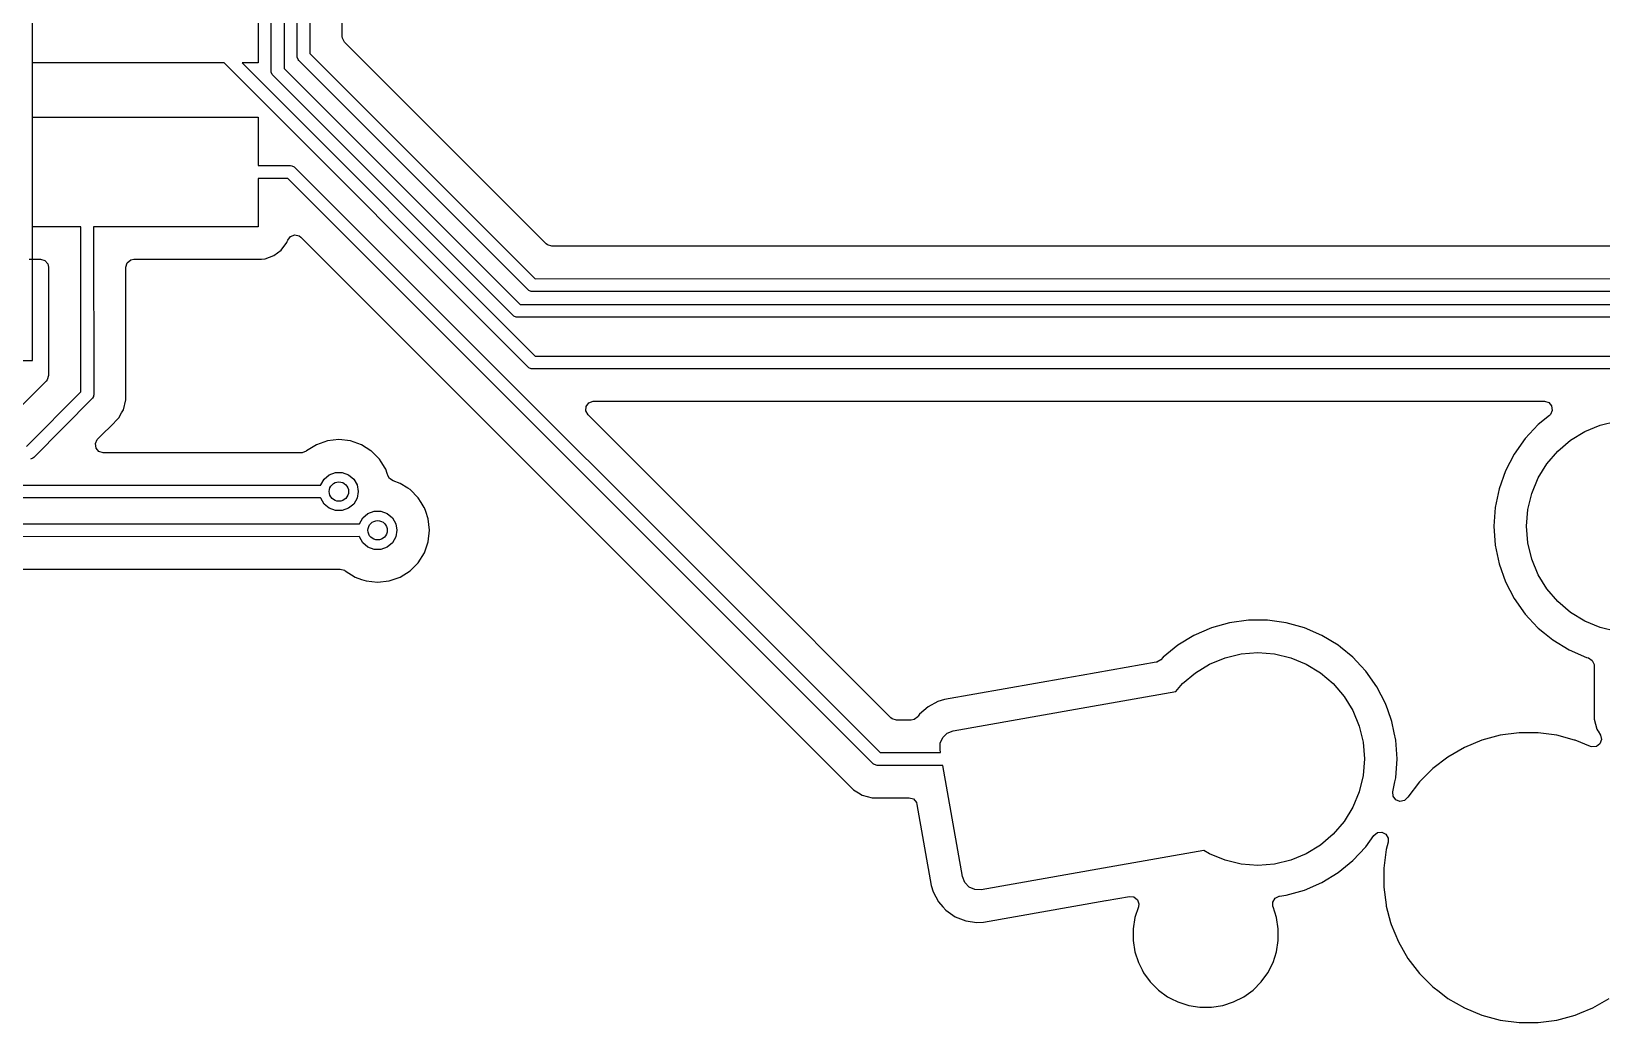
# Model space of a CAD drawing. Header units: millimetres. Extents: x 46 to 4458, y 59 to 1499.
# Drawn here: x 1852.74 to 1877.08, y 873.3 to 888.66 of the extents above; entities that cross this region are included whole.
import ezdxf

# ---------------------------------------------------------------- set-up
doc = ezdxf.new("R2010")
doc.units = ezdxf.units.MM
doc.layers.add('BLACK', color=7, linetype='Continuous')

msp = doc.modelspace()

# ---------------------------------------------------------------- linework, layer by layer
msp.add_lwpolyline([(1836.67813, 883.55889), (1852.75813, 883.55889), (1852.7581, 944.69762), (1836.6781, 944.69762)], close=True)
at = {"layer": 'BLACK', "linetype": 'Continuous'}
for p, q in [((1856.86004, 888.26043), (1856.85813, 894.8106)), ((1857.0562, 894.8689), (1857.05811, 888.31869)), ((1856.46004, 888.02611), (1856.45813, 892.67058)), ((1856.6562, 892.7289), (1856.6581, 888.08438)), ((1852.75812, 888.16939), (1852.75812, 889.86939)), ((1856.25812, 889.86939), (1856.25812, 888.16939)), ((1857.55862, 888.58003), (1857.55862, 889.72993)), ((1857.56145, 888.55368), (1857.55862, 888.58003)), ((1857.59494, 888.49235), (1857.56145, 888.55368)), ((1860.72054, 885.36676), (1857.59494, 888.49235)), ((1855.72763, 888.16939), (1852.75812, 888.16939)), ((1860.45256, 883.44679), (1855.72763, 888.16939)), ((1856.25812, 888.16939), (1856.00783, 888.16939)), ((1856.00783, 888.16939), (1860.55144, 883.62802)), ((1856.87497, 888.22438), (1856.86004, 888.26043)), ((1856.88741, 888.20923), (1856.87497, 888.22438)), ((1860.45256, 884.64679), (1856.88741, 888.20923)), ((1857.05811, 888.31869), (1860.55144, 884.82802)), ((1856.47497, 887.99007), (1856.46004, 888.02611)), ((1856.48741, 887.97491), (1856.47497, 887.99007)), ((1860.21825, 884.24679), (1856.48741, 887.97491)), ((1856.6581, 888.08438), (1860.31712, 884.42802)), ((1852.75812, 885.62939), (1852.75812, 887.32939)), ((1852.75812, 887.32939), (1856.25812, 887.32939)), ((1856.25812, 887.32939), (1856.25812, 886.57908)), ((1856.25812, 886.57908), (1856.75867, 886.57939)), ((1856.75867, 886.57939), (1856.77818, 886.57747)), ((1856.77818, 886.57747), (1856.81423, 886.56253)), ((1856.81423, 886.56253), (1865.89407, 877.4854)), ((1856.71537, 886.38127), (1856.25812, 886.38099)), ((1856.25812, 886.38099), (1856.25812, 885.62939)), ((1865.7937, 877.30565), (1856.71537, 886.38127)), ((1853.50859, 885.62939), (1852.75812, 885.62939)), ((1853.51001, 883.07316), (1853.50859, 885.62939)), ((1856.25812, 885.62939), (1853.70668, 885.62939)), ((1853.70668, 885.62939), (1853.70812, 883.02994)), ((1856.71594, 885.42467), (1856.75781, 885.4806)), ((1856.75781, 885.4806), (1856.82327, 885.50502)), ((1856.82327, 885.50502), (1856.89155, 885.49017)), ((1856.89155, 885.49017), (1856.91981, 885.46902)), ((1856.91981, 885.46902), (1865.48204, 876.90678)), ((1856.50045, 885.18559), (1856.61567, 885.27184)), ((1856.61567, 885.27184), (1856.70192, 885.38706)), ((1856.70192, 885.38706), (1856.70339, 885.391)), ((1856.70339, 885.391), (1856.70801, 885.40339)), ((1856.70801, 885.40339), (1856.71594, 885.42467)), ((1860.74118, 885.35012), (1860.72054, 885.36676)), ((1860.80822, 885.33044), (1860.74118, 885.35012)), ((1893.13005, 885.33044), (1860.80822, 885.33044)), ((1852.71025, 885.12889), (1852.88362, 885.12889)), ((1852.88362, 885.12889), (1852.95066, 885.1092)), ((1852.95066, 885.1092), (1852.99641, 885.0564)), ((1852.99641, 885.0564), (1853.00762, 885.00489)), ((1853.00762, 885.00489), (1853.00762, 883.33003)), ((1854.20862, 885.00489), (1854.2283, 885.07193)), ((1854.20862, 883.10899), (1854.20862, 885.00489)), ((1854.2283, 885.07193), (1854.28111, 885.11768)), ((1854.28111, 885.11768), (1854.33262, 885.12889)), ((1854.33262, 885.12889), (1856.30599, 885.12889)), ((1856.30599, 885.12889), (1856.3656, 885.1353)), ((1856.30599, 885.12889), (1856.30599, 885.12889)), ((1856.3656, 885.1353), (1856.50045, 885.18559)), ((1860.55144, 884.82802), (1893.39142, 884.82994)), ((1860.48861, 884.63186), (1860.45256, 884.64679)), ((1860.50812, 884.62994), (1860.48861, 884.63186)), ((1893.44966, 884.63186), (1860.50812, 884.62994)), ((1860.2543, 884.23186), (1860.21825, 884.24679)), ((1860.31712, 884.42802), (1893.55707, 884.42994)), ((1860.27381, 884.22994), (1860.2543, 884.23186)), ((1893.61534, 884.23186), (1860.27381, 884.22994)), ((1860.55144, 883.62802), (1887.67589, 883.62994)), ((1853.00762, 883.33003), (1852.98793, 883.263)), ((1860.48861, 883.43186), (1860.45256, 883.44679)), ((1860.50812, 883.42994), (1860.48861, 883.43186)), ((1887.63257, 883.43185), (1860.50812, 883.42994)), ((1852.9713, 883.24235), (1852.4957, 882.76676)), ((1852.66928, 882.22994), (1853.51001, 883.07316)), ((1852.98793, 883.263), (1852.9713, 883.24235)), ((1853.70812, 883.02994), (1853.7062, 883.01043)), ((1854.20862, 882.95088), (1854.20862, 883.10899)), ((1853.69127, 882.97438), (1852.77883, 882.05923)), ((1853.70405, 883.00525), (1853.69127, 882.97438)), ((1853.7062, 883.01043), (1853.70405, 883.00525)), ((1854.14957, 882.76676), (1854.1677, 882.79815)), ((1854.1677, 882.79815), (1854.20862, 882.95088)), ((1861.33605, 882.77908), (1861.34103, 882.84877)), ((1861.34103, 882.84877), (1861.38291, 882.9047)), ((1861.38291, 882.9047), (1861.44837, 882.92912)), ((1861.44837, 882.92912), (1861.45722, 882.92944)), ((1861.45722, 882.92944), (1876.18809, 882.92944)), ((1876.18809, 882.92944), (1876.25513, 882.90975)), ((1876.25513, 882.90975), (1876.30088, 882.85695)), ((1876.31082, 882.78779), (1876.2818, 882.72423)), ((1876.30088, 882.85695), (1876.31082, 882.78779)), ((1853.85538, 882.42796), (1853.96663, 882.53921)), ((1853.96663, 882.53921), (1853.97683, 882.54942)), ((1853.96663, 882.53921), (1853.96663, 882.53921)), ((1853.97683, 882.54942), (1853.97684, 882.54942)), ((1853.97684, 882.54942), (1854.08864, 882.66122)), ((1854.08864, 882.66122), (1854.09622, 882.67435)), ((1854.09622, 882.67435), (1854.13978, 882.74979)), ((1854.13978, 882.7498), (1854.14957, 882.76676)), ((1854.13978, 882.74979), (1854.13978, 882.7498)), ((1861.36953, 882.71776), (1861.33605, 882.77908)), ((1863.72075, 880.36654), (1861.36953, 882.71776)), ((1876.09114, 882.56672), (1875.89033, 882.3517)), ((1876.26634, 882.70925), (1876.09114, 882.56672)), ((1876.2818, 882.72423), (1876.26634, 882.70925)), ((1876.81332, 882.46154), (1877.05252, 882.56062)), ((1877.05252, 882.56062), (1877.30428, 882.62106)), ((1853.73448, 882.27208), (1853.7635, 882.33564)), ((1853.7635, 882.33564), (1853.76953, 882.34212)), ((1853.76953, 882.34212), (1853.85538, 882.42796)), ((1857.32886, 882.31531), (1857.1586, 882.25573)), ((1857.32887, 882.31531), (1857.32886, 882.31531)), ((1857.50812, 882.3355), (1857.32887, 882.31531)), ((1857.68737, 882.31531), (1857.50812, 882.3355)), ((1857.50812, 882.3355), (1857.50812, 882.3355)), ((1857.85764, 882.25573), (1857.68737, 882.31531)), ((1857.68737, 882.31531), (1857.68737, 882.31531)), ((1875.89033, 882.3517), (1875.72068, 882.11136)), ((1876.39568, 882.1581), (1876.59256, 882.32626)), ((1876.59256, 882.32626), (1876.81332, 882.46154)), ((1852.77883, 882.05923), (1852.76368, 882.04679)), ((1853.74442, 882.20293), (1853.73448, 882.27208)), ((1853.79018, 882.15012), (1853.74442, 882.20293)), ((1853.85722, 882.13044), (1853.79018, 882.15012)), ((1856.92571, 882.13044), (1853.85722, 882.13044)), ((1856.93834, 882.13108), (1856.92571, 882.13044)), ((1856.99986, 882.1562), (1856.93834, 882.13108)), ((1856.99996, 882.15605), (1856.99986, 882.1562)), ((1857.00084, 882.1566), (1856.99996, 882.15605)), ((1857.00302, 882.15749), (1857.00084, 882.1566)), ((1857.00586, 882.15975), (1857.00302, 882.15749)), ((1857.1586, 882.25573), (1857.00586, 882.15975)), ((1858.00494, 882.16317), (1857.85764, 882.25573)), ((1858.01038, 882.15975), (1858.00494, 882.16317)), ((1858.13794, 882.0322), (1858.01038, 882.15975)), ((1875.72068, 882.11136), (1875.58533, 881.85014)), ((1875.72068, 882.11136), (1875.72068, 882.11136)), ((1876.22752, 881.96122), (1876.39568, 882.1581)), ((1852.76368, 882.04679), (1852.72763, 882.03186)), ((1857.35812, 881.78975), (1857.45603, 881.82538)), ((1857.45603, 881.82538), (1857.56021, 881.82538)), ((1857.56021, 881.82538), (1857.65812, 881.78975)), ((1858.16464, 881.9897), (1858.13794, 882.0322)), ((1858.22694, 881.89054), (1858.16464, 881.9897)), ((1858.23391, 881.87946), (1858.22694, 881.89054)), ((1858.25822, 881.80997), (1858.23391, 881.87946)), ((1858.27218, 881.77009), (1858.25822, 881.80997)), ((1875.58533, 881.85014), (1875.48681, 881.57294)), ((1876.09224, 881.74046), (1876.22752, 881.96122)), ((1852.39054, 881.62961), (1857.22575, 881.62992)), ((1857.22575, 881.62992), (1857.22621, 881.63254)), ((1857.22621, 881.63254), (1857.27831, 881.72277)), ((1857.27831, 881.72277), (1857.35812, 881.78975)), ((1857.65812, 881.78975), (1857.73793, 881.72277)), ((1857.73793, 881.72277), (1857.79003, 881.63254)), ((1857.79003, 881.63254), (1857.80812, 881.52994)), ((1858.29149, 881.73472), (1858.27218, 881.77009)), ((1858.34827, 881.694), (1858.29149, 881.73472)), ((1858.45764, 881.65573), (1858.34827, 881.694)), ((1858.5778, 881.58023), (1858.45764, 881.65573)), ((1858.45764, 881.65573), (1858.45764, 881.65573)), ((1858.61038, 881.55975), (1858.5778, 881.58023)), ((1875.48681, 881.57292), (1875.42695, 881.28489)), ((1875.48681, 881.57294), (1875.48681, 881.57292)), ((1875.99316, 881.50126), (1876.09224, 881.74046)), ((1857.22542, 881.43184), (1852.39077, 881.43153)), ((1857.22621, 881.42733), (1857.22542, 881.43184)), ((1857.27831, 881.3371), (1857.22621, 881.42733)), ((1857.35812, 881.27013), (1857.27831, 881.3371)), ((1857.73793, 881.3371), (1857.65812, 881.27013)), ((1857.79003, 881.42733), (1857.73793, 881.3371)), ((1857.80812, 881.52994), (1857.79003, 881.42733)), ((1858.73794, 881.4322), (1858.61038, 881.55975)), ((1858.78252, 881.36124), (1858.73794, 881.4322)), ((1858.8305, 881.28489), (1858.78252, 881.36124)), ((1875.93272, 881.2495), (1875.99316, 881.50126)), ((1857.45603, 881.2345), (1857.35812, 881.27013)), ((1857.56021, 881.2345), (1857.45603, 881.2345)), ((1857.65812, 881.27013), (1857.56021, 881.2345)), ((1857.82621, 881.03254), (1857.87831, 881.12277)), ((1857.87831, 881.12277), (1857.95812, 881.18975)), ((1857.95812, 881.18975), (1858.05603, 881.22538)), ((1858.05603, 881.22538), (1858.16021, 881.22538)), ((1858.16021, 881.22538), (1858.25812, 881.18975)), ((1858.25812, 881.18975), (1858.33793, 881.12277)), ((1858.33793, 881.12277), (1858.39003, 881.03254)), ((1858.83391, 881.27946), (1858.8305, 881.28489)), ((1858.85485, 881.21961), (1858.83391, 881.27946)), ((1858.89349, 881.1092), (1858.85485, 881.21961)), ((1858.89349, 881.10919), (1858.89349, 881.1092)), ((1858.91368, 880.92994), (1858.89349, 881.10919)), ((1875.42695, 881.28489), (1875.40688, 880.99138)), ((1875.42695, 881.28489), (1875.42695, 881.28489)), ((1875.9124, 880.99138), (1875.93272, 881.2495)), ((1851.79081, 881.0281), (1857.82574, 881.02986)), ((1857.82574, 881.02986), (1857.82621, 881.03254)), ((1858.39003, 881.03254), (1858.40812, 880.92994)), ((1858.40812, 880.92994), (1858.39003, 880.82733)), ((1858.89369, 880.75247), (1858.91368, 880.92993)), ((1858.91368, 880.92993), (1858.91368, 880.92994)), ((1875.40688, 880.99138), (1875.42695, 880.69787)), ((1875.93272, 880.73326), (1875.9124, 880.99138)), ((1857.82543, 880.83177), (1851.7905, 880.83002)), ((1857.82621, 880.82733), (1857.82543, 880.83177)), ((1857.87831, 880.7371), (1857.82621, 880.82733)), ((1857.95812, 880.67013), (1857.87831, 880.7371)), ((1858.05603, 880.6345), (1857.95812, 880.67013)), ((1858.16021, 880.6345), (1858.05603, 880.6345)), ((1858.25812, 880.67013), (1858.16021, 880.6345)), ((1858.33793, 880.7371), (1858.25812, 880.67013)), ((1858.39003, 880.82733), (1858.33793, 880.7371)), ((1858.83391, 880.58042), (1858.89349, 880.75068)), ((1858.89349, 880.75068), (1858.89369, 880.75247)), ((1875.42695, 880.69787), (1875.42695, 880.69787)), ((1875.42695, 880.69787), (1875.48681, 880.40984)), ((1875.99316, 880.4815), (1875.93272, 880.73326)), ((1858.61038, 880.30012), (1858.73794, 880.42768)), ((1858.73794, 880.42768), (1858.83391, 880.58042)), ((1866.06317, 878.02412), (1863.72075, 880.36654)), ((1875.48681, 880.40984), (1875.48681, 880.40982)), ((1875.48681, 880.40982), (1875.58533, 880.13262)), ((1876.09224, 880.24229), (1875.99316, 880.4815)), ((1852.09053, 880.32944), (1857.52571, 880.32944)), ((1857.52571, 880.32944), (1857.59275, 880.30975)), ((1857.59275, 880.30975), (1857.60302, 880.30238)), ((1857.60302, 880.30238), (1857.60586, 880.30012)), ((1857.60586, 880.30012), (1857.60586, 880.30012)), ((1857.60586, 880.30012), (1857.7586, 880.20415)), ((1857.7586, 880.20415), (1857.85716, 880.16966)), ((1857.85716, 880.16966), (1857.92886, 880.14457)), ((1857.92886, 880.14457), (1857.92887, 880.14457)), ((1857.92887, 880.14457), (1858.10812, 880.12437)), ((1858.10812, 880.12437), (1858.28737, 880.14457)), ((1858.10812, 880.12437), (1858.10812, 880.12437)), ((1858.10812, 880.12437), (1858.10812, 880.12437)), ((1858.28737, 880.14457), (1858.45764, 880.20415)), ((1858.28737, 880.14457), (1858.28737, 880.14457)), ((1858.28737, 880.14457), (1858.28737, 880.14457)), ((1858.45764, 880.20415), (1858.61038, 880.30012)), ((1875.58533, 880.13262), (1875.72068, 879.8714)), ((1876.22752, 880.02153), (1876.09224, 880.24229)), ((1875.72068, 879.8714), (1875.72068, 879.8714)), ((1875.72068, 879.8714), (1875.89033, 879.63106)), ((1876.39568, 879.82465), (1876.22752, 880.02153)), ((1875.89033, 879.63106), (1875.95523, 879.56157)), ((1876.59256, 879.6565), (1876.39568, 879.82465)), ((1876.81332, 879.52122), (1876.59256, 879.6565)), ((1871.02809, 879.41837), (1870.75826, 879.30116)), ((1871.31138, 879.49774), (1871.02809, 879.41837)), ((1871.60284, 879.5378), (1871.31138, 879.49774)), ((1871.31138, 879.49774), (1871.31138, 879.49774)), ((1871.89704, 879.5378), (1871.60284, 879.5378)), ((1871.60284, 879.5378), (1871.60284, 879.5378)), ((1871.97062, 879.52769), (1871.89704, 879.5378)), ((1871.89704, 879.5378), (1871.89704, 879.5378)), ((1872.18849, 879.49774), (1871.97062, 879.52769)), ((1872.1885, 879.49774), (1872.18849, 879.49774)), ((1872.18849, 879.49774), (1872.18849, 879.49774)), ((1872.47178, 879.41837), (1872.1885, 879.49774)), ((1872.74161, 879.30116), (1872.47178, 879.41837)), ((1875.95523, 879.56157), (1876.08897, 879.41837)), ((1876.08897, 879.41837), (1876.09114, 879.41604)), ((1876.09114, 879.41604), (1876.19079, 879.33497)), ((1877.05252, 879.42214), (1876.81332, 879.52122)), ((1877.30428, 879.36169), (1877.05252, 879.42214)), ((1870.50689, 879.1483), (1870.27868, 878.96264)), ((1870.75826, 879.30116), (1870.50689, 879.1483)), ((1870.75826, 879.30116), (1870.75826, 879.30116)), ((1872.74162, 879.30116), (1872.74161, 879.30116)), ((1872.99298, 879.1483), (1872.74162, 879.30116)), ((1872.99299, 879.1483), (1872.99298, 879.1483)), ((1873.02782, 879.11996), (1872.99299, 879.1483)), ((1872.99299, 879.1483), (1872.99299, 879.1483)), ((1876.19079, 879.33497), (1876.31935, 879.23038)), ((1876.31935, 879.23038), (1876.31935, 879.23038)), ((1876.31935, 879.23038), (1876.31936, 879.23038)), ((1876.31936, 879.23038), (1876.57072, 879.07752)), ((1870.1828, 878.88882), (1870.17386, 878.8869)), ((1870.24295, 878.92438), (1870.1828, 878.88882)), ((1870.27868, 878.96264), (1870.24295, 878.92438)), ((1870.27868, 878.96264), (1870.27868, 878.96264)), ((1871.00085, 878.85746), (1871.24006, 878.95654)), ((1871.24006, 878.95654), (1871.49182, 879.01699)), ((1871.49182, 879.01699), (1871.74994, 879.0373)), ((1871.74994, 879.0373), (1872.00806, 879.01699)), ((1872.00806, 879.01699), (1872.25982, 878.95654)), ((1872.25982, 878.95654), (1872.49902, 878.85746)), ((1873.22119, 878.96264), (1873.02782, 879.11996)), ((1873.2212, 878.96264), (1873.22119, 878.96264)), ((1873.34336, 878.83184), (1873.2212, 878.96264)), ((1873.2212, 878.96264), (1873.2212, 878.96264)), ((1876.57072, 879.07752), (1876.57073, 879.07752)), ((1876.57073, 879.07752), (1876.84056, 878.96031)), ((1876.84056, 878.96031), (1876.87135, 878.95168)), ((1876.87135, 878.95168), (1876.9306, 878.91464)), ((1876.9306, 878.91464), (1876.96041, 878.85145)), ((1869.00858, 878.68143), (1868.77269, 878.63983)), ((1869.01011, 878.6817), (1869.00858, 878.68143)), ((1869.00858, 878.68143), (1869.00858, 878.68143)), ((1870.17386, 878.8869), (1869.01011, 878.6817)), ((1869.01011, 878.6817), (1869.01011, 878.6817)), ((1870.58321, 878.55403), (1870.78009, 878.72218)), ((1870.78009, 878.72218), (1871.00085, 878.85746)), ((1872.49902, 878.85746), (1872.71978, 878.72218)), ((1872.71978, 878.72218), (1872.91666, 878.55403)), ((1873.42201, 878.74762), (1873.34336, 878.83184)), ((1873.59166, 878.50728), (1873.42201, 878.74762)), ((1876.96041, 878.85145), (1876.9619, 878.83228)), ((1876.9619, 878.83228), (1876.9619, 878.16742)), ((1868.77269, 878.63983), (1866.89123, 878.30808)), ((1868.92314, 878.15814), (1870.47947, 878.43257)), ((1870.47947, 878.43257), (1870.58321, 878.55403)), ((1872.91666, 878.55403), (1873.08482, 878.35715)), ((1873.72701, 878.24606), (1873.59166, 878.50728)), ((1873.59166, 878.50728), (1873.59166, 878.50728)), ((1873.59166, 878.50728), (1873.59166, 878.50728)), ((1866.63739, 878.19662), (1866.50634, 878.08)), ((1866.6374, 878.19663), (1866.63739, 878.19662)), ((1866.63739, 878.19662), (1866.63739, 878.19662)), ((1866.79182, 878.27989), (1866.6374, 878.19663)), ((1866.6374, 878.19663), (1866.6374, 878.19663)), ((1866.89123, 878.30808), (1866.79182, 878.27989)), ((1866.79182, 878.27989), (1866.79182, 878.27989)), ((1866.79182, 878.27989), (1866.79182, 878.27989)), ((1866.89123, 878.30808), (1866.89123, 878.30808)), ((1873.08482, 878.35715), (1873.2201, 878.13638)), ((1873.761, 878.15043), (1873.72701, 878.24606)), ((1876.9619, 878.16742), (1876.9619, 878.16741)), ((1876.9619, 878.16741), (1876.9619, 878.0017)), ((1866.08382, 878.00749), (1866.06317, 878.02412)), ((1866.15085, 877.9878), (1866.08382, 878.00749)), ((1866.37723, 877.9878), (1866.15085, 877.9878)), ((1866.42423, 877.99705), (1866.37723, 877.9878)), ((1866.47881, 878.04068), (1866.42423, 877.99705)), ((1866.48605, 878.05103), (1866.47881, 878.04068)), ((1866.50634, 878.07999), (1866.48605, 878.05103)), ((1866.50634, 878.08), (1866.50634, 878.07999)), ((1867.02738, 877.82387), (1868.92314, 878.15814)), ((1873.2201, 878.13638), (1873.31918, 877.89718)), ((1873.82553, 877.96886), (1873.761, 878.15043)), ((1873.82553, 877.96884), (1873.82553, 877.96886)), ((1873.86276, 877.78972), (1873.82553, 877.96884)), ((1876.9619, 878.0017), (1876.9619, 878.0017)), ((1876.9619, 878.0017), (1877.00282, 877.84897)), ((1866.82672, 877.63178), (1866.86601, 877.72106)), ((1866.86601, 877.72106), (1866.93647, 877.78852)), ((1866.93647, 877.78852), (1867.02738, 877.82387)), ((1873.31918, 877.89718), (1873.37962, 877.64542)), ((1873.88539, 877.68081), (1873.86276, 877.78972)), ((1873.90546, 877.3873), (1873.88539, 877.68081)), ((1875.22013, 877.67734), (1874.94833, 877.56475)), ((1875.50433, 877.75349), (1875.22013, 877.67734)), ((1875.79601, 877.79189), (1875.50433, 877.75349)), ((1875.79602, 877.79189), (1875.79601, 877.79189)), ((1875.79601, 877.79189), (1875.79601, 877.79189)), ((1876.09023, 877.79189), (1875.79602, 877.79189)), ((1876.09024, 877.79189), (1876.09023, 877.79189)), ((1876.09023, 877.79189), (1876.09023, 877.79189)), ((1876.38192, 877.75349), (1876.09024, 877.79189)), ((1876.65315, 877.68081), (1876.38192, 877.75349)), ((1876.38192, 877.75349), (1876.38192, 877.75349)), ((1876.38192, 877.75349), (1876.38192, 877.75349)), ((1876.66612, 877.67734), (1876.65315, 877.68081)), ((1876.90141, 877.57988), (1876.66612, 877.67734)), ((1877.00282, 877.84897), (1877.01735, 877.82381)), ((1877.01735, 877.82381), (1877.01735, 877.8238)), ((1877.01735, 877.8238), (1877.01736, 877.8238)), ((1877.01736, 877.8238), (1877.02076, 877.81791)), ((1877.02076, 877.81791), (1877.05625, 877.75644)), ((1877.07272, 877.68854), (1877.04987, 877.62251)), ((1877.05625, 877.75644), (1877.07272, 877.68854)), ((1865.89407, 877.4854), (1866.83315, 877.48571)), ((1866.82459, 877.53426), (1866.82672, 877.63178)), ((1866.83315, 877.48571), (1866.82459, 877.53426)), ((1873.37962, 877.64542), (1873.39994, 877.3873)), ((1874.94831, 877.56475), (1874.69353, 877.41765)), ((1874.94833, 877.56475), (1874.94831, 877.56475)), ((1876.92539, 877.57268), (1876.90141, 877.57988)), ((1876.99494, 877.57932), (1876.92539, 877.57268)), ((1877.04987, 877.62251), (1876.99494, 877.57932)), ((1865.7952, 877.30415), (1865.7937, 877.30565)), ((1865.83125, 877.28922), (1865.7952, 877.30415)), ((1865.85076, 877.2873), (1865.83125, 877.28922)), ((1866.86808, 877.28763), (1865.85076, 877.2873)), ((1867.17189, 875.56464), (1866.86808, 877.28763)), ((1873.39994, 877.3873), (1873.37962, 877.12918)), ((1873.88539, 877.09379), (1873.90546, 877.3873)), ((1874.46011, 877.23853), (1874.25208, 877.03051)), ((1874.69352, 877.41764), (1874.46011, 877.23854)), ((1874.46011, 877.23854), (1874.46011, 877.23853)), ((1874.69353, 877.41765), (1874.69352, 877.41764)), ((1873.37962, 877.12918), (1873.31918, 876.87742)), ((1873.84055, 876.87805), (1873.87224, 877.03051)), ((1873.87224, 877.03051), (1873.88539, 877.09379)), ((1874.25207, 877.0305), (1874.07297, 876.79709)), ((1874.25208, 877.03051), (1874.25207, 877.0305)), ((1865.48204, 876.90678), (1865.48204, 876.90678)), ((1865.48204, 876.90678), (1865.48205, 876.90678)), ((1865.48205, 876.90678), (1865.56019, 876.86166)), ((1865.56019, 876.86166), (1865.61897, 876.82772)), ((1865.61897, 876.82772), (1865.7717, 876.7868)), ((1865.7717, 876.7868), (1865.7717, 876.7868)), ((1865.7717, 876.7868), (1865.93741, 876.7868)), ((1865.93741, 876.7868), (1865.93743, 876.7868)), ((1865.93743, 876.7868), (1866.34412, 876.7868)), ((1866.34412, 876.7868), (1866.41116, 876.76712)), ((1866.41116, 876.76712), (1866.45692, 876.71431)), ((1866.45692, 876.71431), (1866.46624, 876.68433)), ((1873.31918, 876.87742), (1873.2201, 876.63822)), ((1873.84478, 876.81227), (1873.84055, 876.87805)), ((1873.8853, 876.75535), (1873.84478, 876.81227)), ((1873.95017, 876.72938), (1873.8853, 876.75535)), ((1874.01878, 876.7426), (1873.95017, 876.72938)), ((1874.06934, 876.79081), (1874.01878, 876.7426)), ((1874.07296, 876.79708), (1874.06934, 876.79081)), ((1874.07297, 876.79709), (1874.07296, 876.79708)), ((1866.46624, 876.68433), (1866.68768, 875.42849)), ((1873.2201, 876.63822), (1873.08482, 876.41745)), ((1872.91666, 876.22057), (1872.71978, 876.05242)), ((1873.08482, 876.41745), (1872.91666, 876.22057)), ((1873.54641, 876.20323), (1873.60115, 876.24664)), ((1873.60115, 876.24664), (1873.67068, 876.25357)), ((1873.67068, 876.25357), (1873.73291, 876.22181)), ((1873.73291, 876.22181), (1873.7681, 876.16145)), ((1870.91368, 875.97056), (1869.35726, 875.69612)), ((1871.00085, 875.91714), (1870.91368, 875.97056)), ((1872.71978, 876.05242), (1872.49902, 875.91714)), ((1873.2212, 875.81197), (1873.422, 876.02697)), ((1873.422, 876.02697), (1873.54641, 876.20323)), ((1873.73712, 875.98629), (1873.69872, 875.69461)), ((1873.76749, 876.09962), (1873.73712, 875.98629)), ((1873.73712, 875.98629), (1873.73712, 875.98629)), ((1873.7681, 876.16145), (1873.76749, 876.09962)), ((1871.24006, 875.81806), (1871.00085, 875.91714)), ((1871.49182, 875.75761), (1871.24006, 875.81806)), ((1871.74994, 875.7373), (1871.49182, 875.75761)), ((1872.00806, 875.75761), (1871.74994, 875.7373)), ((1872.25982, 875.81806), (1872.00806, 875.75761)), ((1872.49902, 875.91714), (1872.25982, 875.81806)), ((1872.99299, 875.6263), (1873.2212, 875.81197)), ((1867.20724, 875.47373), (1867.17189, 875.56464)), ((1869.35726, 875.69612), (1867.4615, 875.36185)), ((1872.74162, 875.47344), (1872.99299, 875.6263)), ((1873.69872, 875.69461), (1873.69872, 875.69459)), ((1873.69872, 875.69459), (1873.69872, 875.40039)), ((1866.68768, 875.42849), (1866.68768, 875.42848)), ((1866.68768, 875.42848), (1866.71587, 875.32908)), ((1866.71587, 875.32908), (1866.71587, 875.32908)), ((1866.71587, 875.32908), (1866.71587, 875.32908)), ((1866.71587, 875.32908), (1866.79913, 875.17465)), ((1867.2747, 875.40326), (1867.20724, 875.47373)), ((1867.36398, 875.36398), (1867.2747, 875.40326)), ((1867.4615, 875.36185), (1867.36398, 875.36398)), ((1869.39702, 875.19491), (1869.75803, 875.25857)), ((1869.75803, 875.25857), (1869.82747, 875.25083)), ((1869.82747, 875.25083), (1869.8817, 875.20677)), ((1872.01618, 875.23089), (1872.07889, 875.26172)), ((1872.07889, 875.26172), (1872.08313, 875.26238)), ((1872.08313, 875.26238), (1872.18849, 875.27686)), ((1872.18849, 875.27686), (1872.47178, 875.35623)), ((1872.47178, 875.35623), (1872.74162, 875.47344)), ((1873.69872, 875.40039), (1873.69872, 875.40037)), ((1873.69872, 875.40037), (1873.73446, 875.12889)), ((1866.79913, 875.17465), (1866.86789, 875.0974)), ((1866.86789, 875.0974), (1866.91577, 875.04359)), ((1866.91577, 875.04359), (1867.05948, 874.94296)), ((1867.49917, 874.86027), (1869.39169, 875.19398)), ((1869.39169, 875.19398), (1869.39171, 875.19398)), ((1869.39171, 875.19398), (1869.39702, 875.19491)), ((1869.39702, 875.19491), (1869.39702, 875.19491)), ((1869.8975, 875.09814), (1869.84251, 874.92891)), ((1869.8817, 875.20677), (1869.9035, 875.14039)), ((1869.9035, 875.14039), (1869.8975, 875.09814)), ((1871.9801, 875.17106), (1872.01618, 875.23089)), ((1871.9821, 875.10122), (1871.9801, 875.17106)), ((1871.98334, 875.0974), (1871.9821, 875.10122)), ((1872.03809, 874.92891), (1871.98334, 875.0974)), ((1871.98334, 875.0974), (1871.98334, 875.0974)), ((1873.73446, 875.12889), (1873.73712, 875.10869)), ((1873.73712, 875.10869), (1873.8057, 874.85276)), ((1867.05948, 874.94296), (1867.22252, 874.87819)), ((1867.22252, 874.87819), (1867.22252, 874.87819)), ((1867.22252, 874.87819), (1867.22253, 874.87819)), ((1867.22253, 874.87819), (1867.39612, 874.85276)), ((1867.39612, 874.85276), (1867.49917, 874.86027)), ((1869.84251, 874.92891), (1869.8148, 874.75393)), ((1869.8148, 874.75393), (1869.8148, 874.57678)), ((1872.0658, 874.75393), (1872.03809, 874.92891)), ((1872.0658, 874.57678), (1872.0658, 874.75393)), ((1873.8057, 874.85276), (1873.81327, 874.82449)), ((1873.81327, 874.82449), (1873.92586, 874.55269)), ((1869.8148, 874.57678), (1869.84251, 874.4018)), ((1872.03809, 874.4018), (1872.0658, 874.57678)), ((1873.92586, 874.55269), (1873.92586, 874.55268)), ((1873.92586, 874.55268), (1874.07296, 874.2979)), ((1869.84251, 874.4018), (1869.89726, 874.23332)), ((1871.98334, 874.23331), (1872.03809, 874.4018)), ((1874.07296, 874.2979), (1874.07297, 874.29788)), ((1874.07297, 874.29788), (1874.25207, 874.06448)), ((1869.89726, 874.23332), (1869.89726, 874.23331)), ((1869.89726, 874.23331), (1869.95543, 874.11915)), ((1869.95543, 874.11915), (1869.97769, 874.07547)), ((1869.97769, 874.07547), (1870.08182, 873.93214)), ((1871.79878, 873.93214), (1871.90291, 874.07547)), ((1871.90291, 874.07547), (1871.98334, 874.23331)), ((1874.25207, 874.06448), (1874.25208, 874.06447)), ((1874.25208, 874.06447), (1874.46011, 873.85644)), ((1870.08182, 873.93214), (1870.20709, 873.80687)), ((1870.20709, 873.80687), (1870.35041, 873.70274)), ((1871.53019, 873.70274), (1871.67351, 873.80687)), ((1871.67351, 873.80687), (1871.79878, 873.93214)), ((1874.46011, 873.85644), (1874.46011, 873.85644)), ((1874.46011, 873.85644), (1874.55593, 873.78291)), ((1874.55593, 873.78291), (1874.69353, 873.67733)), ((1870.35041, 873.70274), (1870.40026, 873.67734)), ((1870.40026, 873.67734), (1870.50826, 873.62231)), ((1870.50826, 873.62231), (1870.50826, 873.62231)), ((1870.50826, 873.62231), (1870.55269, 873.60788)), ((1870.55269, 873.60788), (1870.67674, 873.56757)), ((1870.67674, 873.56757), (1870.85172, 873.53986)), ((1870.85172, 873.53986), (1870.85172, 873.53986)), ((1870.85172, 873.53986), (1871.02888, 873.53986)), ((1871.02888, 873.53986), (1871.20385, 873.56757)), ((1871.02888, 873.53986), (1871.02888, 873.53986)), ((1871.20385, 873.56757), (1871.37234, 873.62231)), ((1871.37234, 873.62231), (1871.53019, 873.70274)), ((1874.69353, 873.67733), (1874.69353, 873.67733)), ((1874.69353, 873.67733), (1874.94831, 873.53023)), ((1876.93793, 873.53023), (1877.19272, 873.67733)), ((1874.94831, 873.53023), (1874.94833, 873.53022)), ((1874.94833, 873.53022), (1875.22013, 873.41764)), ((1875.22013, 873.41764), (1875.22013, 873.41764)), ((1875.22013, 873.41764), (1875.22014, 873.41764)), ((1875.22014, 873.41764), (1875.50432, 873.34149)), ((1875.50432, 873.34149), (1875.79602, 873.30309)), ((1875.79602, 873.30309), (1875.79602, 873.30309)), ((1875.79602, 873.30309), (1876.09022, 873.30309)), ((1876.09022, 873.30309), (1876.09023, 873.30309)), ((1876.09023, 873.30309), (1876.38192, 873.34149)), ((1876.38192, 873.34149), (1876.66611, 873.41764)), ((1876.66611, 873.41764), (1876.73944, 873.44801)), ((1876.73944, 873.44801), (1876.93792, 873.53022)), ((1876.93792, 873.53022), (1876.93792, 873.53023)), ((1876.93792, 873.53023), (1876.93793, 873.53023))]:
    msp.add_line(p, q, dxfattribs=at)
at = {"layer": 'BLACK'}
for centre in [(1857.50812, 881.52994), (1858.10812, 880.92994)]:
    msp.add_circle(centre, 0.15, dxfattribs=at)

doc.saveas('drawing.dxf')
